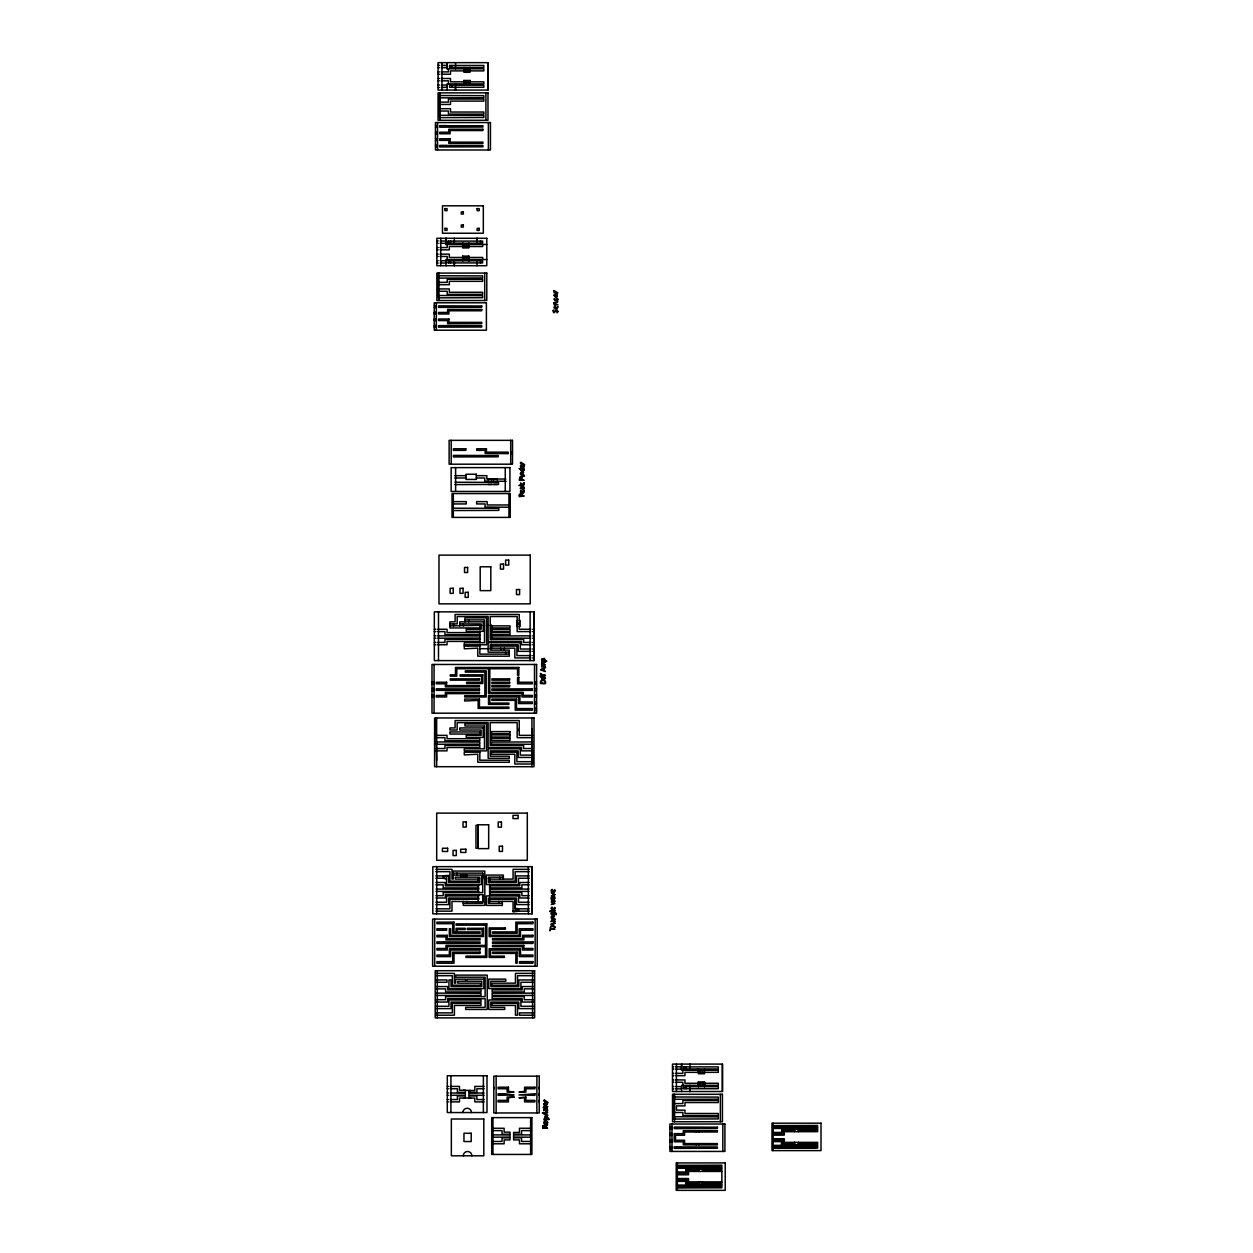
<?xml version="1.0" encoding="UTF-8"?>
<svg xmlns="http://www.w3.org/2000/svg" width="1253" height="1253" viewBox="0 0 1253 1253"><rect width="100%" height="100%" fill="white"/><g stroke="black" fill="none" stroke-linecap="round" stroke-linejoin="round"><path stroke-width="1.5" d="M445.943 244.46L445.943 238.289L445.943 244.46L486.791 244.46M445.943 262.911L445.943 260.828L440.101 260.702M447.133 68.821L447.133 62.65L447.133 68.821L483.83 68.821L483.83 70.888L450.5 70.888L450.5 74.24L441.213 74.24M448.433 262.911L448.433 260.828M449.623 67.521L449.623 65.454L483.83 65.454L483.83 67.521L449.623 67.521L449.608 65.454M454.338 262.911L454.338 265.714L454.338 259.543M455.528 87.271L455.528 90.075L455.528 83.904M462.702 256.113L462.702 260.828L462.702 256.113L468.857 256.113L468.857 260.828L468.857 256.113M463.908 80.474L463.908 85.204L463.908 80.474L470.047 80.474L470.047 85.204L470.047 80.474M477.017 244.46L477.017 238.289L477.017 241.093M477.816 878.572L479.366 878.572L479.366 882.472L448.637 882.472L448.637 875.393L442.669 875.91M481.136 625.341L449.905 625.874M480.557 243.16L480.557 241.093M435.981 897.994L445.269 897.994L445.269 894.642L482.734 894.642L482.734 901.909L452.004 901.393L452.004 911.15L435.903 911.15M453.304 873.137L482.734 873.137L482.734 878.572L481.45 878.572M487.981 90.075L487.981 62.65L438.064 62.65L438.064 90.075L487.981 90.075L487.981 62.65M489.657 899.309L515.14 899.309L515.14 908.3L519.024 908.832M681.601 1088.716L681.601 1086.649L675.759 1086.523M681.601 1070.266L681.601 1064.095L681.601 1070.266L718.298 1070.266L718.298 1072.349L684.968 1072.349L684.968 1075.685L675.68 1075.685M684.075 1088.716L684.075 1086.649M689.996 1088.716L689.996 1091.52L689.996 1085.349M698.36 1081.919L698.36 1086.649L698.36 1081.919L704.515 1081.919L704.515 1086.649L704.515 1081.919M722.433 1091.52L722.433 1064.095L672.516 1064.095L672.516 1091.52L722.433 1091.52L722.433 1064.095M530.771 635.851L491.505 635.976L491.521 634.676L510.049 634.676L510.049 632.608L491.505 632.608L491.521 625.341L490.221 625.341M489.672 884.54L489.704 895.942L489.672 885.84L519.807 885.84L519.807 882.488L529.095 882.488M447.133 65.454L441.307 65.313M445.927 241.093L440.101 240.952M681.585 1066.898L675.759 1066.773M488.451 878.572L489.735 878.572L489.672 882.472L489.735 879.105L513.072 879.105L513.072 869.331L529.158 869.331M489.704 887.907L521.875 887.907L521.875 884.822L529.126 884.822M438.064 65.313L439.349 65.313M438.064 67.646L439.349 67.646M441.307 67.646L447.133 67.646M438.064 71.907L439.349 71.907M441.166 71.907L448.433 71.907L448.433 68.821M438.064 74.24L439.349 74.24M438.064 78.485L439.349 78.485M441.213 78.485L450.5 78.485L450.5 81.837L483.83 81.837L483.83 83.904L447.133 83.904L447.133 90.075M438.064 80.819L439.349 80.819M441.166 80.819L448.433 80.819L448.433 83.904M438.064 85.063L439.349 85.063M441.307 85.063L447.133 85.063L447.133 87.271L441.307 87.397M438.064 87.397L439.349 87.397M439.349 95.526L483.83 95.667L483.83 97.734L439.349 97.859M439.349 102.12L448.433 102.12L448.433 99.034L483.83 99.034L483.83 101.101L450.5 101.101L450.5 104.453L439.349 104.453M439.349 108.698L450.5 108.698L450.5 112.034L483.83 112.034L483.83 114.117L448.433 114.117L448.433 111.031L439.349 111.031M439.349 115.276L483.83 115.417L483.83 117.484L439.349 117.61L439.349 92.863M435.511 125.488L437.548 125.488M435.511 127.305L437.548 127.305M435.464 132.082L437.548 132.082M435.464 133.899L437.548 133.899M435.464 138.66L437.548 138.66M435.464 140.477L437.548 140.477M435.464 145.238L437.548 145.238M435.464 147.055L437.548 147.055M436.874 240.952L438.158 240.952M447.869 241.093L482.64 241.093L482.64 243.16L447.869 243.16M436.874 243.286L438.158 243.286M440.101 243.286L445.943 243.286M436.874 247.546L438.158 247.546M439.975 247.546L447.227 247.546L447.227 244.46M436.874 249.864L438.158 249.864M440.022 249.864L449.31 249.864L449.31 246.528L482.64 246.528L482.64 244.46M436.874 254.124L438.158 254.124M440.022 254.124L449.31 254.124L449.31 257.46L482.64 257.46L482.64 259.543M436.874 256.458L438.158 256.458M439.975 256.458L447.227 256.458L447.227 259.543M486.791 259.543L445.943 259.543L445.943 265.714M436.874 260.702L438.158 260.702M447.869 260.828L482.64 260.828L482.64 262.911L447.869 262.911M436.874 263.036L438.158 263.036M440.101 263.036L445.943 263.036M438.158 275.754L482.64 275.895L482.64 277.962L438.158 278.088M438.158 282.348L447.227 282.348L447.227 279.262L482.64 279.262L482.64 281.33L449.31 281.33L449.31 284.682L438.158 284.682M438.158 288.926L449.31 288.926L449.31 292.278L482.64 292.278L482.64 294.345L447.227 294.345L447.227 291.26L438.158 291.26M438.158 295.504L482.64 295.645L482.64 297.713L438.158 297.838L438.158 273.091M434.305 305.716L436.342 305.716M434.305 307.533L436.342 307.533M436.342 312.31L434.274 312.31L434.274 314.127L436.342 314.127M436.342 318.888L434.274 318.888L434.274 320.705L436.342 320.705M436.342 325.467L434.274 325.467L434.274 327.284L436.342 327.284M510.707 451.879L512.508 451.879M510.707 453.899L512.508 453.899M454.855 475.67L465.959 475.67M476.328 475.67L486.837 475.67L486.837 479.022L505.946 479.022M454.855 478.004L465.959 478.004M476.328 478.004L484.754 478.004L484.754 481.089L506.102 481.293M454.949 482.264L498.49 482.389L498.49 484.457L454.949 484.598M453.32 501.623L466.273 501.623L466.273 503.941L453.32 503.941M508.937 504.959L487.151 504.959L487.151 501.623L476.641 501.623L476.641 503.941L485.068 503.941L485.068 507.026L508.937 507.23M453.32 508.201L498.804 508.326L498.804 510.394L453.32 510.535M464.941 619.906L484.519 619.906L484.504 642.711L464.299 642.711L464.299 648.803L477.769 648.161L477.769 656.196L509.282 656.196L509.282 650.103L490.221 650.103L490.221 644.794L518.209 644.794L518.209 651.341L530.912 651.341M517.176 620.423L517.176 626.516M519.243 620.423L520.152 620.423L520.152 626.516L519.243 626.516M449.905 623.916L457.173 623.916L457.173 616.539L488.137 616.539L488.137 641.411L521.577 641.411L521.577 644.762L530.865 644.762M459.757 623.916L481.136 623.916L481.136 629.241L466.241 629.241L466.241 631.308L483.219 631.308L483.219 621.848L459.757 621.848L459.757 625.874M483.219 625.341L484.504 625.341M486.587 625.341L488.137 625.341M491.521 625.874L510.049 625.874L510.049 627.941L491.505 627.941M479.852 627.941L449.905 627.941L449.905 621.848L455.09 621.848L455.09 614.471L519.243 614.471L519.243 623.023L517.176 623.023L517.176 616.539L490.221 616.539L490.221 639.343L523.644 639.343L523.644 642.429L530.912 642.429M434.337 629.257L435.887 629.257M437.751 629.257L447.039 629.257L447.039 632.608L479.852 632.608M491.505 629.241L510.049 629.241L510.049 631.308L491.505 631.308M530.786 629.257L519.243 629.257L519.243 624.307L517.176 624.307L517.176 631.59L530.771 631.59M532.713 629.257L534.013 629.257M434.337 631.59L435.887 631.59M437.704 631.59L444.956 631.59L444.956 634.676L479.852 634.676M532.713 631.59L534.013 631.59M434.337 635.851L435.887 635.851M437.83 635.851L479.852 635.976M532.713 635.851L534.013 635.851M479.852 638.043L437.83 638.184M491.505 638.043L530.771 638.184M434.337 638.184L435.887 638.184M532.713 638.184L534.013 638.184M479.852 639.343L444.956 639.343L444.956 642.429L437.704 642.429M479.852 641.411L447.039 641.411L447.039 644.762L437.751 644.762M434.337 642.429L435.887 642.429M532.713 642.429L534.013 642.429M434.337 644.762L435.887 644.762M464.299 644.794L486.587 644.794L486.587 617.839L464.941 617.839L464.941 621.848M532.713 644.762L534.013 644.762M464.299 646.078L479.852 646.078M491.505 646.078L516.909 646.078L516.909 655.601L530.959 655.601M491.505 648.161L514.842 648.161L514.842 657.919L530.927 657.919M479.852 648.678L488.137 648.678M490.221 648.678L491.505 648.678L491.505 644.794M530.943 649.007L520.277 649.007L520.277 642.711L488.137 642.711L488.137 652.171L509.282 652.171M532.713 649.007L534.013 649.007M532.713 651.341L534.013 651.341M509.282 654.113L479.852 654.113L479.852 644.794M532.713 655.601L534.013 655.601M532.713 657.919L534.013 657.919M431.987 681.992L434.071 681.992M534.514 681.992L536.597 681.992M431.987 684.06L434.071 684.06M534.514 684.06L536.597 684.06M431.987 688.57L434.071 688.57M534.514 688.57L536.597 688.57M431.987 690.654L434.071 690.654M534.514 690.654L536.597 690.654M431.987 695.149L434.071 695.149M534.514 695.149L536.597 695.149M431.987 697.232L434.071 697.232M534.514 697.232L536.597 697.232M534.514 701.743L536.597 701.743M534.514 703.81L536.597 703.81M534.514 708.321L536.597 708.321M534.514 710.388L536.597 710.388M531.93 728.76L532.713 764.017L514.826 764.017L514.826 754.243L491.505 754.243L491.505 752.176L516.894 752.176L516.894 761.683L532.713 761.683M435.887 735.354L447.023 735.354L447.023 738.706L479.836 738.706L479.836 740.774L444.956 740.774L444.956 737.688L435.887 737.688M532.713 735.354L519.228 735.354L519.228 730.405L517.16 730.405L517.16 737.688L532.713 737.688M435.887 741.933L479.836 742.074L479.836 744.141L435.887 744.266M532.713 741.933L491.505 742.074L491.505 744.141L532.713 744.266M435.887 748.527L444.956 748.527L444.956 745.441L479.836 745.441L479.836 747.508L447.023 747.508L447.023 750.86L435.887 750.86M532.713 748.527L523.629 748.527L523.629 745.441L490.205 745.441L490.205 722.636L517.16 722.636L517.16 729.105L519.228 729.105L519.228 720.553L455.09 720.553L455.09 727.946L449.905 727.946L449.905 730.013L457.157 730.013L457.157 722.636L488.137 722.636L488.137 747.508L521.561 747.508L521.561 750.86L532.713 750.86M532.713 755.105L520.261 755.105L520.261 748.808L488.137 748.808L488.137 758.269L509.266 758.269L509.266 756.201L490.205 756.201L490.205 750.876L518.194 750.876L518.194 757.438L532.713 757.438M436.655 760.336L435.887 717.969M435.903 869.331L452.004 869.331L452.004 879.105L453.304 879.105L453.304 871.07L484.817 871.07L484.817 905.402L463.265 905.402L463.265 901.393M435.872 871.665L449.937 871.665L449.937 881.172L478.85 881.172L478.85 882.472M529.189 871.665L515.14 871.665L515.14 881.172L489.735 881.172M453.304 875.08L463.171 875.08L463.171 877.147L455.34 877.147L455.34 879.105L478.082 879.105L478.082 881.172M435.872 875.91L444.611 875.91L444.611 878.243L435.872 878.243M448.637 875.91L446.554 875.91L446.554 884.54L481.45 884.54L481.45 875.08L464.471 875.08L464.471 877.147L479.366 877.147L479.366 882.472M529.126 875.91L516.44 875.91L516.44 882.472L488.451 882.472L488.451 877.147L503.346 877.147M529.173 878.243L518.507 878.243L518.507 884.54L486.368 884.54L486.368 875.08L503.346 875.08L503.346 879.105M484.817 878.572L486.368 878.572M446.554 879.026L442.669 878.243M435.981 882.488L445.269 882.488L445.269 885.84L478.85 885.84L478.85 884.54M435.934 884.822L443.186 884.822L443.186 887.907L478.85 887.907L478.85 889.207L436.06 889.082M529.001 889.082L489.704 889.207M489.735 891.275L529.001 891.416M436.06 891.416L478.85 891.275L478.85 892.575M489.735 892.575L521.875 892.575L521.875 895.66L529.126 895.66M489.704 894.642L519.807 894.642L519.807 897.994L529.095 897.994M435.934 895.66L443.186 895.66L443.186 892.575L482.734 892.575L482.734 873.137M489.657 901.393L513.072 901.393L513.072 911.933L519.024 911.15M484.817 901.909L486.368 901.909M488.451 901.909L489.657 901.909L489.657 898.025M435.903 902.238L446.554 902.238L446.554 895.942L478.85 895.942L478.85 894.642M529.173 902.238L518.507 902.238L518.507 895.942L486.368 895.942L486.368 905.402L502.328 905.402L502.328 901.393M463.265 903.335L482.734 903.335L482.734 894.642M502.328 903.335L488.451 903.335L488.451 898.025L516.44 898.025L516.44 904.572L529.126 904.572M435.934 904.572L448.637 904.572L448.637 898.025L478.85 898.025L478.85 899.309L449.937 899.309L449.937 908.832L435.872 908.832M529.22 908.832L517.082 908.817L517.082 911.15L529.22 911.15M513.057 911.15L515.14 911.15L515.14 899.309M436.514 973.377L454.4 973.377L454.4 983.151L455.7 983.151L455.7 979.126L465.568 979.126L465.568 981.209L457.737 981.209L457.737 983.151L480.479 983.151L480.479 985.218L452.333 985.218L452.333 975.711L436.514 975.711M533.339 973.377L515.453 973.377L515.453 983.151L492.131 983.151L492.131 985.218L517.536 985.218L517.536 975.711L533.339 975.711M436.514 979.956L447.008 979.956L447.008 982.289L436.514 982.289M533.339 979.956L518.836 979.956L518.836 986.518L490.831 986.518L490.831 981.209L505.742 981.209L505.742 979.126L488.764 979.126L488.764 988.586L520.903 988.586L520.903 982.289L533.339 982.289M436.514 986.55L447.666 986.55L447.666 989.886L480.995 989.886L480.995 991.953L445.582 991.953L445.582 988.868L436.514 988.868M533.339 986.55L522.203 986.55L522.203 989.886L492.131 989.886L492.131 991.953L524.271 991.953L524.271 988.868L533.339 988.868M436.514 993.128L480.995 993.253L480.995 995.336L436.514 995.462M533.339 993.128L492.131 993.253L492.131 995.336L533.339 995.462M436.514 999.706L445.582 999.706L445.582 996.621L485.13 996.621L485.13 977.183L455.7 977.183L455.7 975.116L487.213 975.116L487.213 1009.448L465.662 1009.448L465.662 1007.381L485.13 1007.381L485.13 998.704L447.666 998.704L447.666 1002.04L436.514 1002.04M533.339 999.706L524.271 999.706L524.271 996.621L492.131 996.621L492.131 998.704L522.203 998.704L522.203 1002.04L533.339 1002.04M436.514 1006.284L448.95 1006.284L448.95 999.988L480.995 999.988L480.995 1002.071L451.033 1002.071L451.033 1008.618L436.514 1008.618M533.339 1006.284L520.903 1006.284L520.903 999.988L488.764 999.988L488.764 1009.448L504.724 1009.448L504.724 1007.381L490.831 1007.381L490.831 1002.071L518.836 1002.071L518.836 1008.618L533.339 1008.618M436.514 1012.878L452.333 1012.878L452.333 1003.355L480.995 1003.355L480.995 1005.439L454.4 1005.439L454.4 1015.212L436.514 1015.212M533.339 1012.878L519.478 1012.878L519.478 1015.212L533.339 1015.212M672.516 1066.773L673.816 1066.773M683.527 1066.898L718.298 1066.898L718.298 1068.966L683.527 1068.966M672.516 1069.107L673.816 1069.107M675.759 1069.107L681.601 1069.107M672.516 1073.351L673.816 1073.351M675.633 1073.351L682.885 1073.351L682.885 1070.266M672.516 1075.685L673.816 1075.685M672.516 1079.929L673.816 1079.929M675.68 1079.929L684.968 1079.929L684.968 1083.281L718.298 1083.281L718.298 1085.349L681.601 1085.349L681.601 1091.52M672.516 1082.263L673.816 1082.263M675.633 1082.263L682.885 1082.263L682.885 1085.349M447.29 1086.414L448.339 1086.414M450.187 1086.414L459.475 1086.414L459.475 1090.267L465.333 1090.267L465.333 1092.334L457.408 1092.334L457.408 1088.732L450.14 1088.732M484.112 1086.414L474.824 1086.414L474.824 1090.533L468.967 1090.533L468.967 1092.334L476.892 1092.334L476.892 1088.732L484.144 1088.732M672.516 1086.523L673.816 1086.523M683.527 1086.649L718.298 1086.649L718.298 1088.716L683.527 1088.716M447.29 1088.732L448.339 1088.732M672.516 1088.857L673.816 1088.857M675.759 1088.857L681.601 1088.857M447.29 1092.992L448.339 1092.992M450.281 1092.992L465.333 1093.117L465.333 1095.185L450.281 1095.326M484.018 1092.992L468.967 1093.117L468.967 1095.185L484.018 1095.326M447.29 1095.326L448.339 1095.326M673.816 1096.986L718.298 1097.111L718.298 1099.179L673.816 1099.32M447.29 1099.57L448.339 1099.57M450.14 1099.57L457.408 1099.57L457.408 1095.968L465.333 1095.968L465.333 1098.051L459.475 1098.051L459.475 1101.904L450.187 1101.904M484.144 1099.57L476.892 1099.57L476.892 1095.968L468.967 1095.968L468.967 1098.051L474.824 1098.051L474.824 1101.904L484.112 1101.904M447.29 1101.904L448.339 1101.904M673.816 1103.564L682.885 1103.564L682.885 1100.479L718.298 1100.479L718.298 1102.546L684.968 1102.546L684.968 1105.898L676.479 1105.898L676.479 1110.142L684.968 1110.142L684.968 1113.494L718.298 1113.494L718.298 1115.562L682.885 1115.562L682.885 1112.476L673.816 1112.476M673.816 1116.736L718.298 1116.862L718.298 1118.929L673.816 1119.07L673.816 1094.308M669.963 1126.948L672 1126.948M492.977 1128.28L504.129 1128.28L504.129 1132.148L509.987 1132.148L509.987 1134.216L502.046 1134.216L502.046 1130.613L492.977 1130.613M530.614 1128.28L519.462 1128.28L519.462 1132.399L513.605 1132.399L513.605 1134.216L521.546 1134.216L521.546 1130.613L530.614 1130.613M669.963 1128.765L672 1128.765M669.932 1133.526L672 1133.526M492.977 1134.873L509.987 1134.999L509.987 1137.066L492.977 1137.207M530.614 1134.873L513.605 1134.999L513.605 1137.066L530.614 1137.207M669.932 1135.343L672 1135.343M669.932 1140.105L672 1140.105M492.977 1141.452L502.046 1141.452L502.046 1137.849L509.987 1137.849L509.987 1139.917L504.129 1139.917L504.129 1143.785L492.977 1143.785M530.614 1141.452L521.546 1141.452L521.546 1137.849L513.605 1137.849L513.605 1139.917L519.462 1139.917L519.462 1143.785L530.614 1143.785M669.932 1141.922L672 1141.922M669.932 1146.699L672 1146.699M669.932 1148.5L672 1148.5M721.853 1171.43L688.524 1171.43L688.524 1174.781L677.372 1174.781L677.372 1178.509L688.524 1178.509L688.524 1182.112L721.853 1182.112M798.553 1131.678L798.553 1129.345L794.402 1129.345L794.402 1131.678M798.553 1142.235L798.553 1144.584M794.402 1142.235L794.402 1144.584M773.164 1123.189L773.164 1125.601L817.645 1125.46L817.645 1128.311L773.164 1128.452L773.164 1132.43L781.715 1132.43L781.715 1129.094L817.645 1129.094L817.645 1131.678L784.315 1131.678L784.315 1135.03L773.148 1135.03L773.148 1138.758L784.315 1138.758L784.315 1142.36L817.645 1142.36L817.645 1144.694L781.465 1144.694L781.465 1141.608L773.164 1141.608L773.164 1145.336L817.645 1145.477L817.645 1148.061L773.164 1148.187L773.164 1150.599M722.824 1124.019L722.824 1151.429M720.365 1094.308L720.365 1121.733M704.515 1068.966L704.515 1073.743L698.36 1073.743L698.36 1068.966L698.36 1072.349M702.761 1171.43L702.761 1169.096L698.626 1169.096L698.626 1171.43M702.432 1070.266L702.432 1072.349M702.432 1083.281L702.432 1085.349M700.364 1070.266L700.364 1072.349M700.364 1083.281L700.364 1085.349M698.829 1130.707L698.829 1131.992M698.829 1143.582L698.829 1144.882M696.245 1130.707L696.245 1131.992M696.245 1143.582L696.245 1144.882M689.996 1064.095L689.996 1070.266M686.158 1066.898L686.158 1068.966M686.158 1086.649L686.158 1088.716M677.387 1162.925L677.387 1165.337L721.853 1165.212L721.853 1168.062L677.387 1168.188L677.387 1172.181L685.939 1172.181L685.939 1168.845L721.853 1168.845L721.853 1184.445L685.673 1184.445L685.673 1181.36L677.387 1181.36L677.387 1185.087L721.853 1185.213L721.853 1187.813L677.387 1187.938L677.387 1190.35M676.416 1064.095L676.416 1091.52M674.6 1094.308L674.6 1121.733M672 1124.019L672 1151.429M539.15 1087.212L539.15 1088.888M539.166 1093.791L539.166 1095.467M539.182 1100.369L539.182 1102.06M536.879 1076.17L536.879 1112.962M535.156 919.075L535.156 966.251M534.514 664.466L534.514 713.192M533.762 611.871L533.762 660.597M532.572 970.715L532.572 1017.875M531.93 717.969L531.93 766.695M531.977 866.653L531.977 913.829M530.614 1117.629L530.614 1154.436M530.129 611.871L530.129 660.597M528.359 866.653L528.359 913.829M510.707 440.351L510.707 464.19M508.937 493.557L508.937 517.395M505.648 652.171L505.648 654.113M505.257 467.62L505.257 491.458M504.364 648.161L504.364 650.103M500.73 648.161L500.73 650.103M499.712 877.147L499.712 879.105M498.694 901.393L498.694 903.335M497.206 479.022L493.572 479.022M497.206 481.089L497.206 482.389M497.206 484.457L493.572 484.457M496.141 1076.17L496.141 1112.962M493.572 481.089L493.572 482.389M493.745 1087.212L493.745 1088.888M492.977 1117.629L492.977 1154.436M491.756 479.022L488.122 479.022M491.756 481.089L491.756 482.389M491.756 484.457L488.122 484.457M491.521 625.341L491.505 639.343M491.505 641.411L491.505 642.711M488.372 122.559L488.372 149.984M488.122 481.089L488.122 482.389M485.898 92.863L485.898 120.288M484.707 273.091L484.707 300.516M483.376 1075.747L483.376 1112.554M480.557 260.828L480.557 262.911M479.852 625.341L479.852 629.241M479.852 631.308L479.852 642.711M478.082 885.84L478.082 887.907M478.082 889.207L478.082 891.275M478.082 895.942L478.082 898.025M478.082 899.309L478.082 901.393M477.017 259.543L477.017 265.714M470.783 1090.533L463.516 1090.267M470.783 1098.051L463.516 1098.051M470.047 67.521L470.047 72.298L463.908 72.298L463.908 67.521L463.908 70.888M468.857 243.16L468.857 247.937L462.702 247.937L462.702 243.16L462.702 246.528M468.575 619.906L468.575 621.848M467.964 68.821L467.964 70.888M467.964 81.837L467.964 83.904M467.933 644.794L467.933 646.078M466.993 875.08L460.65 875.08M466.993 877.147L460.65 877.147M466.774 244.46L466.774 246.528M466.774 257.46L466.774 259.543M466.883 901.393L466.883 903.335M465.897 68.821L465.897 70.888M465.897 81.837L465.897 83.904M464.706 244.46L464.706 246.528M464.706 257.46L464.706 259.543M463.391 623.916L463.391 625.874M456.922 873.137L456.922 875.08M455.528 62.65L455.528 68.821M455.606 467.62L455.606 491.458M454.338 238.289L454.338 244.46M453.539 623.916L453.539 625.874M453.32 493.557L453.32 517.395M451.691 65.454L451.691 67.521M451.691 85.204L451.691 87.271M451.19 440.351L451.19 464.19M450.923 1075.747L450.923 1112.554M450.5 241.093L450.5 243.16M450.5 260.828L450.5 262.911M441.949 62.65L441.949 90.075M440.758 238.289L440.758 265.714M440.132 92.863L440.132 120.288M438.942 273.091L438.942 300.516M438.487 611.871L438.487 660.597M437.548 122.559L437.548 149.984M437.297 970.715L437.297 1017.875M436.655 717.969L436.655 766.695M436.717 866.653L436.717 913.829M436.342 302.787L436.342 330.212M434.697 919.075L434.697 966.251M434.071 664.466L434.071 713.192M463.265 1155.799A4.307 4.307 0 0 1 467.573 1151.507A4.307 4.307 0 0 1 471.88 1155.799M462.843 1112.554A4.307 4.307 0 0 1 467.15 1108.247A4.307 4.307 0 0 1 471.457 1112.554M444.972 228.359L444.972 230.442L447.055 230.442L447.055 228.359L444.972 228.359M444.972 208.624L444.972 210.692L447.055 210.692L447.055 208.624L444.972 208.624M448.433 241.093L448.433 243.16L448.417 241.093M449.623 85.204L449.623 87.271L483.83 87.271L483.83 85.204L449.623 85.204M477.111 208.624L477.111 210.692L479.194 210.692L479.194 208.624L477.111 208.624M478.051 825.273L478.051 848.218L475.968 848.218L475.968 825.273L478.051 825.273M484.504 726.004L484.488 748.808L464.283 748.808L464.283 750.876L486.571 750.876L486.571 723.921L464.941 723.921L464.941 726.004L484.504 726.004M484.895 672.109L484.88 695.697L464.675 695.697L464.675 696.997L486.18 696.997L486.18 670.825L465.317 670.825L465.317 672.109L484.895 672.109M684.075 1066.898L684.075 1068.966L684.075 1066.898M521.138 462.388C530.865 468.183 516.941 463.03 521.138 462.388M544.538 1100.134C554.249 1105.929 540.341 1100.776 544.538 1100.134M551.884 924.683C561.61 930.493 547.702 925.325 551.884 924.683M540.529 681.867L540.513 683.605L545.431 683.605C546.934 680.081 540.998 677.983 540.529 681.867M541.092 682.039C548.344 687.396 543.755 676.072 541.092 682.039M519.275 495.013L519.259 496.658L524.193 496C522.642 496.799 520.778 490.957 519.275 495.013M540.262 675.853C540.247 679.956 549.816 676.009 542.251 676.824L542.251 675.273L545.431 675.273L542.251 674.662C537.145 670.449 544.413 678.844 540.262 675.853M554.045 302.725L554.092 304.824L557.883 304.824L554.515 303.116L557.883 301.675L554.045 302.725M542.706 1126.243L542.659 1128.217L547.592 1128.217L545.635 1126.807L547.592 1124.395C546.59 1128.092 543.786 1123.283 542.706 1126.243M520.982 487.871C518.679 491.756 522.799 481.152 524.302 488.529C523.065 492.069 521.624 486.289 520.982 487.871M551.727 897.602C549.425 901.471 553.56 890.883 555.048 898.26C553.842 901.737 552.338 896.083 551.727 897.602M551.727 920.955C549.425 924.824 553.56 914.236 555.048 921.613C553.81 925.137 552.369 919.357 551.727 920.955M544.382 1109.892C542.063 1113.776 546.198 1103.173 547.686 1110.55C546.371 1114.183 545.071 1108.216 544.382 1109.892M557.945 311.527L557.146 312.905L557.381 310.995L556.348 310.352L553.763 312.811L552.839 310.525L553.544 310.055L554.28 312.232L556.849 309.773L557.945 311.527M524.271 466.132C524.365 469.922 517.99 466.962 521.326 464.894C523.989 471.614 523.206 462.561 524.271 466.132M524.271 491.364C524.365 495.154 517.99 492.194 521.326 490.127C523.989 496.846 523.206 487.793 524.271 491.364M555.032 890.585C555.11 894.376 548.736 891.416 552.072 889.348C554.734 896.067 553.951 887.014 555.032 890.585M555.032 908.237C555.11 912.027 548.736 909.067 552.072 907C554.734 913.719 553.951 904.666 555.032 908.237M547.671 1122.453C547.749 1126.243 541.374 1123.283 544.71 1121.231C547.373 1127.951 546.606 1118.882 547.671 1122.453M547.655 1106.744C547.154 1109.328 540.998 1107.715 543.896 1107.198L543.896 1106.054L544.413 1107.198L547.655 1106.744M547.091 1115.452C543.567 1116.58 544.256 1117.66 547.608 1116.063C548.845 1112.225 538.978 1112.821 547.091 1115.452M556.348 913.954C556.254 917.212 554.531 910.07 554.86 914.314C553.701 916.789 549.973 914.627 551.242 912.294L555.345 912.388L556.348 913.954M548.986 1119.305C548.047 1120.934 548.047 1116.454 546.48 1120.652C539.949 1120.527 547.749 1114.293 548.986 1119.305M520.919 466.085C521.514 469.342 522.611 463.876 520.919 466.085M520.919 491.317C521.514 494.575 522.611 489.109 520.919 491.317M557.444 307.173C556.457 310.76 554.672 302.427 554.171 308.034C556.865 312.122 558.979 304.072 557.444 307.173M551.68 890.538C552.275 893.796 553.372 888.33 551.68 890.538M551.68 908.19C552.275 911.448 553.372 905.982 551.68 908.19M544.319 1122.406C544.914 1125.68 546.01 1120.198 544.319 1122.406M520.997 473.462C529.565 477.001 519.134 476.673 520.481 473.023C523.049 471.222 525.759 473.164 521.06 473.305M551.759 917.118C560.326 920.657 549.879 920.313 551.242 916.679C553.81 914.878 556.504 916.804 551.806 916.961M541.656 663.041L541.735 667.003L545.431 667.003L542.22 665.531L545.431 664.904L542.22 663.432L545.431 662.179L541.656 663.041M543.254 1126.447L543.222 1127.559C546.747 1129.11 544.538 1124.113 543.254 1126.447M519.87 494.935C521.483 499.023 522.595 492.288 519.87 494.935M554.531 307.142C555.173 310.352 556.254 304.824 554.531 307.142M554.061 295.222C556.739 301.895 559.652 290.116 554.061 295.222M554.546 295.348C556.692 299.921 558.76 291.871 554.546 295.348M557.945 299.561L557.178 300.72L556.692 298.653L554.813 300.72L554.092 298.731L555.126 300.172L557.099 298.089L557.945 299.561M543.818 1103.846C546.684 1110.299 549.362 1098.912 543.818 1103.846M554.077 290.68L554.092 292.857L557.883 292.857L554.077 290.68M554.312 913.876C551.085 917.165 551.477 910.117 554.312 913.876M546.95 1119.227C543.927 1122.516 543.927 1115.483 546.95 1119.227M544.35 1103.971C546.402 1108.044 548.579 1100.87 544.35 1103.971M523.707 470.22C520.559 473.54 520.465 466.429 523.707 470.22M542.251 659.501C544.475 663.62 546.198 656.807 542.251 659.501M541.672 659.25L541.735 661.318L546.794 661.318L545.243 660.691L544.319 658.326L541.672 659.25M524.302 470.361L521.53 471.614L520.637 469.264L519.04 468.638L524.193 468.638L524.302 470.361M523.723 488.31C522.078 490.753 522.172 485.036 523.723 488.31M554.468 898.041C552.824 900.468 552.918 894.752 554.468 898.041M554.468 921.394C552.824 923.821 552.918 918.104 554.468 921.394M547.122 1110.33C545.462 1112.774 545.572 1107.057 547.122 1110.33M524.193 482.781L522.047 484.504L520.496 482.985L522.062 485.224C513.166 485.021 526.041 487.088 524.193 483.595L524.193 482.781M554.938 894.611L551.242 895.989L554.108 894.313L551.242 892.653L554.938 894.611M545.431 667.426L540.513 669.885L545.431 671.561L544.053 670.449L544.053 668.554L545.431 667.426M543.504 668.742L541.171 669.509L543.504 670.261L543.504 668.742M554.938 901.189L552.087 902.082L554.938 903.554L551.242 904.509L554.108 903.209L551.242 901.815L554.108 900.907L551.242 899.67L554.938 901.189M487.981 92.863L438.064 92.863L438.064 120.288L487.981 120.288L487.981 92.863M490.44 122.559L435.464 122.559L435.464 149.984L490.44 149.984L490.44 122.559M446.741 125.629L439.74 125.629L439.74 127.18L482.922 127.054L482.922 125.754L446.741 125.754M482.922 129.247L448.809 129.247L448.809 132.207L439.74 132.207L439.74 133.758L450.109 133.758L450.109 130.547L482.922 130.547L482.922 129.247M450.109 138.785L439.74 138.785L439.74 140.352L448.809 140.352L448.809 143.422L482.922 143.422L482.922 142.137L450.109 142.137L450.109 138.785M446.741 145.379L439.74 145.379L439.74 146.93L482.922 146.805L482.922 145.505L446.741 145.505M483.329 205.821L442.481 205.821L442.481 233.246L483.329 233.246L483.329 205.821M463.328 211.992L461.245 211.992L461.245 214.059L463.328 214.059L463.328 211.992M463.328 224.992L461.245 224.992L461.245 227.075L463.328 227.075L463.328 224.992M479.194 228.359L477.111 228.359L477.111 230.442L479.194 230.442L479.194 228.359M486.791 238.289L436.874 238.289L436.874 265.714L486.791 265.714L486.791 238.289M486.791 273.091L436.874 273.091L436.874 300.516L486.791 300.516L486.791 273.091M486.399 302.787L434.274 302.787L434.274 330.212L486.399 330.212L486.399 302.787M481.732 305.983L438.55 305.857L438.55 307.408L481.732 307.283L481.732 305.983M481.732 309.475L447.619 309.475L447.619 312.436L438.55 312.436L438.55 313.986L448.919 313.986L448.919 310.775L481.732 310.775L481.732 309.475M448.919 319.014L438.55 319.014L438.55 320.58L447.619 320.58L447.619 323.666L481.732 323.666L481.732 322.366L448.919 322.366L448.919 319.014M445.551 325.608L438.55 325.608L438.55 327.158L481.732 327.033L481.732 325.733L445.551 325.608M512.508 440.351L449.122 440.351L449.122 464.19L512.508 464.19L512.508 440.351M465.834 448.793L453.398 448.793L453.398 450.36L465.834 450.36L465.834 448.793M486.446 448.793L476.72 448.793L476.72 450.36L485.146 450.36L485.146 453.445L508.232 453.649L508.232 452.145L486.446 452.145L486.446 448.793M498.099 455.512L453.398 455.387L453.398 456.938L498.099 456.812L498.099 455.512M509.924 467.62L451.143 467.62L451.143 491.458L509.924 491.458L509.924 467.62M476.328 474.245L465.959 474.245L465.959 479.429L476.328 479.429L476.328 474.245M524.193 476.171L520.496 476.798L524.193 476.171M519.854 477.346L519.259 480.291L524.193 480.291L521.812 479.633L521.812 477.44L521.232 479.633L519.854 479.633L519.854 477.346M510.237 493.557L452.02 493.557L452.02 517.395L510.237 517.395L510.237 493.557M530.223 555.126L438.989 555.126L438.989 603.852L530.223 603.852L530.223 555.126M508.718 560.06L505.617 560.06L505.617 565.103L508.718 565.103L508.718 560.06M503.534 564.069L500.433 564.069L500.433 569.128L503.534 569.128L503.534 564.069M490.816 566.795L480.197 566.795L480.197 590.633L490.816 590.633L490.816 566.795M467.62 567.437L464.518 567.437L464.518 572.496L467.62 572.496L467.62 567.437M453.241 588.299L450.125 588.299L450.125 593.358L453.241 593.358L453.241 588.299M463.093 588.299L459.976 588.299L459.976 593.358L463.093 593.358L463.093 588.299M519.588 589.536L516.471 589.536L516.471 594.595L519.588 594.595L519.588 589.536M468.277 592.324L465.161 592.324L465.161 597.383L468.277 597.383L468.277 592.324M534.013 611.871L434.337 611.871L434.337 660.597L534.013 660.597L534.013 611.871M536.597 664.466L431.987 664.466L431.987 713.192L536.597 713.192L536.597 664.466M518.836 667.457L455.481 667.457L455.481 674.834L450.297 674.834L450.297 676.134L456.765 676.134L456.765 668.742L488.513 668.742L488.513 693.629L521.953 693.629L521.953 696.966L532.321 696.966L532.321 695.415L523.253 695.415L523.253 692.329L489.813 692.329L489.813 668.742L517.552 668.742L517.552 675.226L518.836 675.226L518.836 667.457M482.812 674.834L460.133 674.834L460.133 676.134L481.528 676.134L481.528 682.227L466.617 682.227L466.617 683.527L482.812 683.527L482.812 674.834M518.836 677.293L517.552 677.293L517.552 683.809L532.321 683.809L532.321 682.243L518.836 682.243L518.836 677.293M545.431 678.421L541.735 679.048L545.431 678.421M479.445 678.86L450.297 678.86L450.297 680.144L479.445 680.144L479.445 678.86M509.642 678.86L491.881 678.86L491.881 680.144L509.642 680.144L509.642 678.86M446.632 682.243L436.263 682.243L436.263 683.809L445.348 683.809L445.348 686.895L479.445 686.895L479.445 685.595L446.632 685.595L446.632 682.243M509.642 682.227L491.881 682.227L491.881 683.527L509.642 683.527L509.642 682.227M509.642 685.595L491.881 685.595L491.881 686.895L509.642 686.895L509.642 685.595M479.445 688.962L436.263 688.837L436.263 690.387L479.445 690.262L479.445 688.962M532.321 688.837L491.881 688.962L491.881 690.262L532.321 690.387L532.321 688.837M479.445 692.329L445.348 692.329L445.348 695.415L436.263 695.415L436.263 696.966L446.632 696.966L446.632 693.629L479.445 693.629L479.445 692.329M519.885 695.697L488.513 695.697L488.513 704.39L508.89 704.39L508.89 703.09L489.813 703.09L489.813 696.997L518.585 696.997L518.585 703.559L532.321 703.559L532.321 701.993L519.885 701.993L519.885 695.697M479.445 699.064L464.675 699.064L464.675 701.007L478.145 700.364L478.145 708.399L508.89 708.399L508.89 707.099L479.445 707.099L479.445 699.064M516.502 699.064L491.881 699.064L491.881 700.364L515.218 700.364L515.218 710.138L532.321 710.138L532.321 708.587L516.502 708.587L516.502 699.064M533.997 717.969L434.587 717.969L434.587 766.695L533.997 766.695L533.997 717.969M483.204 727.946L459.757 727.946L459.757 730.013L481.136 730.013L481.136 735.323L466.226 735.323L466.226 737.406L483.204 737.406L483.204 727.946M510.034 731.58L491.505 731.58L491.505 733.647L510.034 733.647L510.034 731.58M479.836 731.956L449.905 731.956L449.905 734.039L479.836 734.039L479.836 731.956M510.034 734.947L491.505 734.947L491.505 737.015L510.034 737.015L510.034 734.947M510.034 738.315L491.505 738.315L491.505 740.382L510.034 740.382L510.034 738.315M479.836 752.176L464.283 752.176L464.283 754.901L477.769 754.243L477.769 762.278L509.266 762.278L509.266 760.211L479.836 760.211L479.836 752.176M527.294 813.119L436.686 813.119L436.686 860.294L527.294 860.294L527.294 813.119M518.147 815.343L512.963 815.343L512.963 818.585L518.147 818.585L518.147 815.343M466.273 821.874L463.03 821.874L463.03 827.058L466.273 827.058L466.273 821.874M501.451 821.999L498.208 821.999L498.208 827.184L501.451 827.184L501.451 821.999M488.67 824.787L478.051 824.787L478.051 848.626L488.67 848.626L488.67 824.787M502.469 846.229L499.227 846.229L499.227 851.413L502.469 851.413L502.469 846.229M447.634 848.25L442.45 848.25L442.45 851.492L447.634 851.492L447.634 848.25M465.865 849.221L460.681 849.221L460.681 852.447L465.865 852.447L465.865 849.221M456.311 850.38L453.069 850.38L453.069 855.564L456.311 855.564L456.311 850.38M532.243 866.653L432.818 866.653L432.818 913.829L532.243 913.829L532.243 866.653M554.938 910.759L549.801 911.37L554.938 910.759M537.224 919.075L432.63 919.075L432.63 966.251L537.224 966.251L537.224 919.075M454.009 922.145L436.905 922.145L436.905 923.696L452.709 923.696L452.709 933.203L480.087 933.203L480.087 931.903L457.345 931.903L457.345 929.569L465.176 929.569L465.176 928.285L456.076 928.285L456.076 931.903L454.009 931.903L454.009 922.145M532.948 922.145L515.844 922.145L515.844 931.903L492.523 931.903L492.523 933.203L517.144 933.203L517.144 923.696L532.948 923.696L532.948 922.145M554.938 923.383L551.242 924.009L554.938 923.383M486.822 923.868L456.076 923.868L456.076 925.168L485.522 925.168L485.522 945.389L445.974 945.389L445.974 948.474L436.905 948.474L436.905 950.025L447.274 950.025L447.274 946.688L485.522 946.688L485.522 956.149L465.959 956.149L465.959 957.433L486.822 957.433L486.822 923.868M550.6 926.907L550.02 930.869L550.6 929.225L554.938 929.225L550.6 928.567L550.6 926.907M505.413 927.893L489.156 927.893L489.156 936.571L520.512 936.571L520.512 930.274L532.948 930.274L532.948 928.724L519.212 928.724L519.212 935.271L490.456 935.271L490.456 929.193L505.413 929.193L505.413 927.893M483.454 928.285L467.259 928.285L467.259 929.569L482.154 929.569L482.154 935.271L450.641 935.271L450.641 928.724L449.341 928.724L449.341 936.571L483.454 936.571L483.454 928.285M446.616 928.724L436.905 928.724L436.905 930.274L446.616 930.274L446.616 928.724M447.274 935.302L436.905 935.302L436.905 936.852L445.974 936.852L445.974 939.938L480.087 939.938L480.087 938.654L447.274 938.654L447.274 935.302M532.948 935.302L522.595 935.302L522.595 938.654L492.523 938.654L492.523 939.938L523.879 939.938L523.879 936.852L532.948 936.852L532.948 935.302M443.907 941.88L436.905 941.88L436.905 943.446L480.087 943.305L480.087 942.021L443.907 941.88M532.948 941.88L492.523 942.021L492.523 943.305L532.948 943.446L532.948 941.88M523.879 945.389L492.523 945.389L492.523 946.688L522.548 946.688L522.548 950.025L532.948 950.025L532.948 948.474L523.879 948.474L523.879 945.389M480.087 948.756L449.341 948.756L449.341 955.052L436.905 955.052L436.905 956.603L450.641 956.603L450.641 950.056L480.087 950.056L480.087 948.756M520.512 948.756L489.156 948.756L489.156 957.433L504.395 957.433L504.395 956.149L490.456 956.149L490.456 950.056L519.212 950.056L519.212 956.603L532.948 956.603L532.948 955.052L520.512 955.052L520.512 948.756M480.087 952.123L452.709 952.123L452.709 961.631L436.905 961.631L436.905 963.197L454.009 963.197L454.009 953.423L480.087 953.423L480.087 952.123M517.144 952.123L492.523 952.123L492.523 953.423L515.844 953.423L515.844 963.197L517.144 963.197L517.144 952.123M532.948 961.631L519.478 961.631L519.478 963.197L532.948 963.197L532.948 961.631M534.639 970.715L435.214 970.715L435.214 1017.875L534.639 1017.875L534.639 970.715M483.846 979.126L466.868 979.126L466.868 981.209L481.763 981.209L481.763 986.518L451.033 986.518L451.033 979.956L448.95 979.956L448.95 988.586L483.846 988.586L483.846 979.126M517.536 1003.355L492.131 1003.355L492.131 1005.439L515.453 1005.439L515.453 1015.212L517.536 1015.212L517.536 1003.355M486.994 1075.747L447.29 1075.747L447.29 1112.554L486.994 1112.554L486.994 1075.747M539.213 1076.17L493.807 1076.17L493.807 1112.962L539.213 1112.962L539.213 1076.17M508.452 1087.212L498.083 1087.212L498.083 1088.763L507.152 1088.763L507.152 1092.099L514.059 1092.099L508.452 1091.332L508.452 1087.212M534.937 1087.212L524.568 1087.212L524.568 1091.332L518.977 1092.099L525.868 1092.099L525.868 1088.763L534.937 1088.763L534.937 1087.212M505.084 1093.791L498.083 1093.791L498.083 1095.341L514.059 1094.95L505.084 1093.791M534.937 1093.791L518.977 1094.95L534.937 1095.341L534.937 1093.791M722.433 1094.308L672.516 1094.308L672.532 1121.733L722.433 1121.733L722.433 1094.308M514.059 1097.033L507.152 1097.033L507.152 1100.369L498.083 1100.369L498.083 1101.92L508.452 1101.92L508.452 1097.8L514.059 1097.033M525.868 1097.033L518.977 1097.8L524.568 1097.8L524.568 1101.92L534.937 1101.92L534.937 1100.369L525.868 1100.369L525.868 1097.033M547.592 1112.335L542.439 1112.946L547.592 1112.335M531.914 1117.629L491.693 1117.629L491.693 1154.436L531.914 1154.436L531.914 1117.629M483.815 1119.007L451.346 1119.007L451.346 1155.799L483.815 1155.799L483.815 1119.007M821.013 1123.189L771.989 1123.189L771.989 1150.599L821.013 1150.599L821.013 1123.189M724.907 1124.019L669.932 1124.019L669.932 1151.429L724.907 1151.429L724.907 1124.019M816.33 1126.369L773.148 1126.243L773.148 1127.794L816.33 1127.669L816.33 1126.369M717.389 1127.199L674.208 1127.073L674.208 1128.624L717.389 1128.499L717.389 1127.199M794.653 1129.877L782.217 1129.877L782.217 1132.822L773.148 1132.822L773.148 1134.372L783.517 1134.372L783.517 1131.161L794.653 1131.161L794.653 1129.877M816.33 1129.877L798.286 1129.877L798.286 1131.161L816.33 1131.161L816.33 1129.877M717.389 1130.707L683.277 1130.707L683.277 1133.652L674.208 1133.652L674.208 1141.796L683.277 1141.796L683.277 1144.882L717.389 1144.882L717.389 1143.582L684.577 1143.582L684.577 1140.246L675.508 1140.246L675.508 1135.218L684.577 1135.218L684.577 1131.992L717.389 1131.992L717.389 1130.707M471.206 1133.26L463.955 1133.26L463.955 1141.546L471.206 1141.546L471.206 1133.26M783.517 1139.416L773.148 1139.416L773.148 1140.966L782.217 1140.966L782.217 1144.052L794.653 1144.052L794.653 1142.752L783.517 1142.752L783.517 1139.416M816.33 1142.752L798.286 1142.752L798.286 1144.052L816.33 1144.052L816.33 1142.752M780.149 1145.994L773.148 1145.994L773.148 1147.544L816.33 1147.419L816.33 1146.119L780.149 1145.994M681.209 1146.824L674.208 1146.824L674.208 1148.375L717.389 1148.249L717.389 1146.949L681.209 1146.949M725.221 1162.925L676.213 1162.925L676.213 1190.35L725.221 1190.35L725.221 1162.925M720.538 1166.12L677.372 1165.995L677.372 1167.545L720.538 1167.42L720.538 1166.12M698.876 1169.613L686.44 1169.613L686.44 1172.573L677.372 1172.573L677.372 1174.124L687.74 1174.124L687.74 1170.913L698.876 1170.913L698.876 1169.613M720.538 1169.613L702.51 1169.613L702.51 1170.913L720.538 1170.913L720.538 1169.613M687.74 1179.151L677.372 1179.151L677.372 1180.702L686.44 1180.702L686.44 1183.787L698.876 1183.787L698.876 1182.503L687.74 1182.503L687.74 1179.151M702.761 1181.986L698.626 1181.986L698.626 1184.32L702.761 1184.32L702.761 1181.986M720.538 1182.503L702.51 1182.503L702.51 1183.787L720.538 1183.787L720.538 1182.503M684.357 1185.73L677.372 1185.73L677.372 1187.296L720.538 1187.155L720.538 1185.871L684.357 1185.73"/></g></svg>
